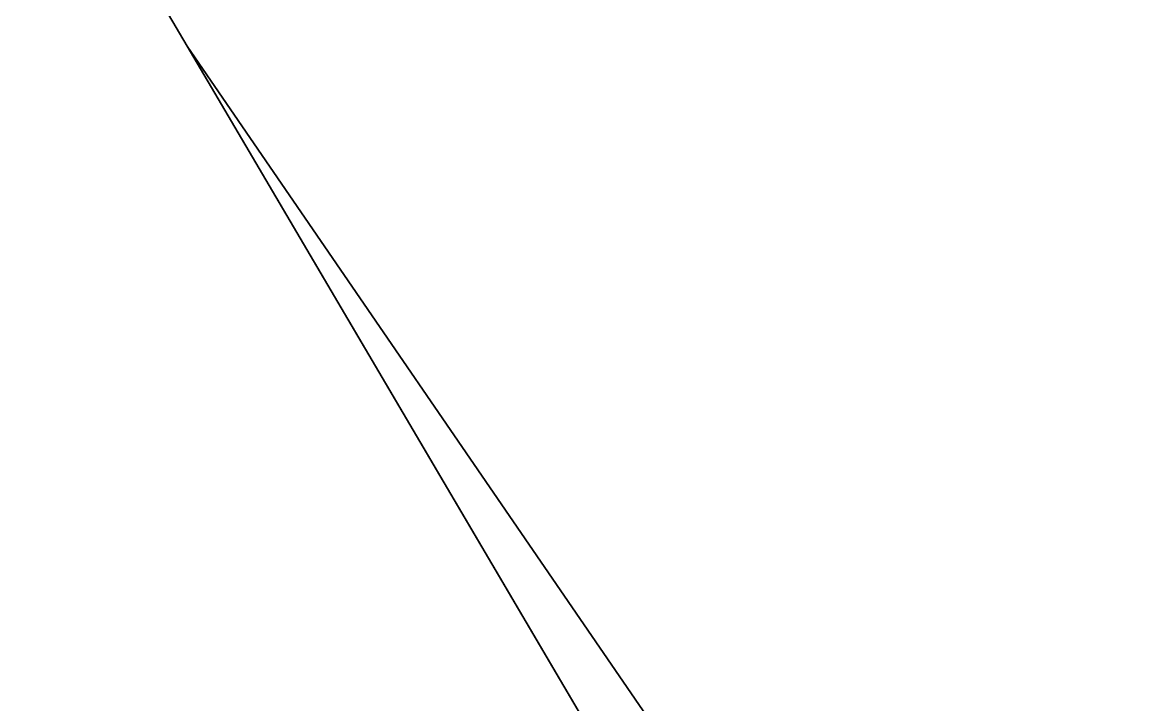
# Model space of a CAD drawing. Header units: metres. Extents: x 15788 to 16056, y 1027 to 1229.
# Drawn here: x 15933.49 to 15976.81, y 1053.64 to 1079.77 of the extents above; entities that cross this region are included whole.
import ezdxf

# ---------------------------------------------------------------- set-up
doc = ezdxf.new("R2010")
doc.units = ezdxf.units.M
doc.layers.add('kc_dw', color=2, linetype='Continuous')
doc.layers.add('kc_jt', color=181, linetype='Continuous')

msp = doc.modelspace()

# ---------------------------------------------------------------- linework, layer by layer
at = {"layer": 'kc_dw', "flags": 128}
msp.add_lwpolyline([(15863.071, 1191.787), (15832.688, 1191.73), (15884.243, 1116.633), (15886.923, 1117.977), (15943.272, 1027.5), (15970.035, 1027.5), (15939.8, 1078.87), (15933.82, 1089.03), (15932.523, 1089.437), (15929.33, 1090.44), (15898.7, 1136.99), (15897.99, 1138.07, 0.002094), (15895.15, 1142.39, 0.005018), (15893.94, 1144.17, 0.001011), (15888.96, 1151.38, -0.003965), (15887.73, 1153.17, -0.003732), (15883.14, 1160.11, -0.003573), (15878.52, 1167.3, -0.000267), (15875.77, 1171.67), (15868.67, 1182.92, 0.000225)], format="xyb", close=True, dxfattribs=at)
msp.add_lwpolyline([(15898.787, 1138.426), (15932.523, 1089.437), (15933.82, 1089.03), (15939.8, 1078.87), (15975.054, 1027.5), (15980.904, 1027.5), (16023.09, 1045.38), (16033.324, 1048.766), (16040, 1052), (16043.421, 1043.853), (16052.721, 1027.5), (16054.5, 1027.5), (16054.5, 1057.848), (16033, 1103.6), (16035.432, 1104.497), (16034.97, 1105.58), (16053, 1114.12), (16054.5, 1114.803), (16054.5, 1118.795)], dxfattribs=at)
msp.add_lwpolyline([(15939.8, 1078.87), (15970.035, 1027.5), (15975.054, 1027.5)], close=True, dxfattribs=at)
at = {"layer": 'kc_jt', "flags": 128}
msp.add_lwpolyline([(15863.071, 1191.787), (15836.194, 1191.737), (15838.967, 1187.808), (15863.625, 1152.861), (15885.682, 1117.354), (15886.923, 1117.977), (15943.272, 1027.5), (15970.035, 1027.5), (15957.894, 1048.128), (15939.8, 1078.87), (15933.82, 1089.03), (15932.523, 1089.437), (15929.33, 1090.44), (15898.7, 1136.99), (15897.99, 1138.07, 0.002094), (15895.15, 1142.39, 0.005018), (15893.94, 1144.17, 0.001011), (15888.96, 1151.38, -0.003965), (15887.73, 1153.17, -0.003732), (15883.14, 1160.11, -0.003573), (15878.52, 1167.3, -0.000267), (15875.77, 1171.67), (15868.67, 1182.92, 0.000225)], format="xyb", close=True, dxfattribs=at)
msp.add_lwpolyline([(15898.787, 1138.426), (15932.523, 1089.437), (15933.82, 1089.03), (15939.8, 1078.87), (15975.054, 1027.5), (15980.904, 1027.5), (16023.09, 1045.38), (16033.324, 1048.766), (16040, 1052), (16043.421, 1043.853), (16052.721, 1027.5), (16054.5, 1027.5), (16054.5, 1057.848), (16033, 1103.6), (16035.432, 1104.497), (16034.97, 1105.58), (16053, 1114.12), (16054.5, 1114.803), (16054.5, 1118.795)], dxfattribs=at)
msp.add_lwpolyline([(15939.8, 1078.87), (15957.894, 1048.128), (15967.218, 1033.727), (15969.896, 1035.016)], close=True, dxfattribs=at)

doc.saveas('drawing.dxf')
